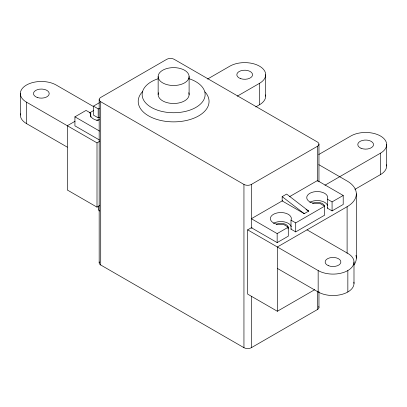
<?xml version="1.0" encoding="UTF-8"?>
<svg xmlns="http://www.w3.org/2000/svg" width="407" height="407" viewBox="0 0 407 407"><rect width="100%" height="100%" fill="white"/><g stroke="black" fill="none" stroke-linecap="round" stroke-linejoin="round"><path stroke-width="0.61" d="M20.35 93.595L20.35 115.018M99.176 99.593L99.176 262.846M265.679 74.74L265.679 96.169M318.956 181.827L318.956 144.154M353.993 283.409L353.993 261.986M356.329 193.859L356.329 258.13M386.65 144.587L386.65 166.01M99.613 140.094L74.924 125.839L74.924 116.84L86.055 110.414L90.761 113.131A10.496 6.059 0 0 0 98.748 120.63M99.573 117.684A10.496 6.059 0 0 0 98.184 117.842L93.478 115.125L93.478 106.13L99.486 102.661M75.01 121.286L67.318 125.732L67.318 190.003L97.003 207.143L99.746 205.56M89.306 113.034L93.702 110.495M93.737 106.705L56.186 85.027A20.991 12.118 0 0 0 26.496 85.027A20.991 12.118 0 0 0 26.496 102.167L97.003 142.872L99.746 141.29M207.534 79.055L229.848 66.173A20.991 12.118 0 0 1 259.534 66.173A20.991 12.118 0 0 1 259.534 83.313L259.534 104.736L255.723 106.934M237.22 96.194L259.534 83.313M100.712 101.735L243.946 184.432A5.25 3.032 0 0 0 251.368 184.432L317.419 146.296A5.25 3.032 0 0 0 317.419 142.012L174.186 59.315A5.25 3.032 0 0 0 166.763 59.315L100.712 97.451A5.25 3.032 0 0 0 100.712 101.735L100.712 264.988L243.946 347.685A5.25 3.032 0 0 0 251.368 347.685L317.419 309.549A5.25 3.032 0 0 0 318.712 306.486M318.706 154.553L350.814 136.014A20.991 12.118 0 0 1 380.504 136.014A20.991 12.118 0 0 1 380.504 153.154L380.504 174.578L354.924 189.347M308.699 211.06L304.248 213.675L282.168 200.931L282.168 196.642L286.62 194.073L308.699 211.106L306.008 209.549M282.743 200.595L251.368 218.712L277.157 233.598L288.288 227.172L288.288 236.172L277.157 242.597L251.368 227.706M289.346 196.785L317.419 180.576L343.208 195.467L343.208 204.462L332.076 210.892L327.37 208.175L327.37 199.176A10.496 6.059 0 0 0 318.147 191.57A10.496 6.059 0 0 0 306.776 198.138A10.496 6.059 0 0 0 319.953 203.459L324.654 206.176L324.654 215.176L295.711 231.888L291.005 229.172L291.005 220.172A10.496 6.059 0 0 0 281.781 212.566A10.496 6.059 0 0 0 270.411 219.129A10.496 6.059 0 0 0 283.587 224.455L288.288 227.172M314.697 289.698L277.345 311.263L247.66 294.124L247.66 229.848L252.045 227.32M324.949 185.226L380.504 153.154M291.005 220.172L295.711 222.888L324.654 206.176M327.37 199.176L332.076 201.892L343.208 195.467M318.793 164.657L347.105 181.003A31.487 18.178 0 0 1 347.105 206.715L277.345 246.988L277.345 311.263M93.478 106.13L98.184 108.847A10.496 6.059 0 0 1 99.573 108.689M307.031 229.848L347.848 253.419A20.991 12.118 0 0 1 347.848 270.553L347.848 291.982M74.924 116.84L99.613 131.095M247.66 229.848L318.162 270.553A20.991 12.118 0 0 0 347.848 270.553M20.462 113.767A20.991 12.118 0 0 0 26.496 123.591L67.318 147.156M277.345 268.411L318.162 291.982A20.991 12.118 0 0 0 342.028 294.353A20.991 12.118 0 0 0 353.881 282.158M282.168 196.642L304.248 213.675M99.71 211.06L98.301 209.819L98.301 206.034M347.105 206.715L347.105 253.342M332.076 201.892L332.076 210.892M318.956 291.707L318.956 307.407M318.162 270.553L318.162 291.982M317.419 146.296L317.419 181.232M317.419 291.127L317.419 309.549M295.711 222.888L295.711 231.888M277.157 233.598L277.157 242.597M251.368 184.432L251.368 228.261M251.368 296.23L251.368 347.685M243.946 184.432L243.946 347.685M189.107 76.562A15.481 8.939 0 0 1 165.888 84.305A15.481 8.939 0 0 1 165.888 68.824A15.481 8.939 0 0 1 189.107 76.562L189.107 94.561M158.15 76.562L158.15 94.561M98.184 108.847L98.184 117.842M97.003 142.872L97.003 207.143M90.761 113.131L90.761 117.068M26.496 102.167L26.496 123.591M205.016 91.931A35.424 20.452 0 0 1 173.194 121.866A35.424 20.452 0 0 1 142.654 91.494M188.909 78.663A31.487 18.178 0 0 1 197.863 106.166A31.487 18.178 0 0 1 149.394 106.166A31.487 18.178 0 0 1 158.348 78.663M188.782 92.73A15.481 8.939 0 0 1 173.626 103.495A15.481 8.939 0 0 1 158.476 92.73M327.533 207.779A10.496 6.059 0 0 1 327.37 208.175M309.813 202.32A10.496 6.059 0 0 1 320.192 200.793A10.496 6.059 0 0 1 327.493 205.321M291.168 228.77A10.496 6.059 0 0 1 291.005 229.172M273.448 223.316A10.496 6.059 0 0 1 284.167 221.851A10.496 6.059 0 0 1 291.254 226.719M100.712 264.988A5.25 3.032 0 0 1 99.425 261.925M386.538 164.759A20.991 12.118 0 0 1 380.504 174.578M355.952 255.326A31.487 18.178 0 0 1 354.039 264.932M276.16 224.343A7.346 4.243 0 0 1 284.966 224.079A7.346 4.243 0 0 1 287.871 228.887M312.525 203.347A7.346 4.243 0 0 1 319.999 202.676A7.346 4.243 0 0 1 324.542 206.166M265.567 94.917A20.991 12.118 0 0 1 259.534 104.736M96.734 120.202A7.346 4.243 0 0 1 99.394 119.546M361.04 148.265A7.87 4.543 0 0 0 373.489 145.055A7.87 4.543 0 0 0 362.449 140.435A7.87 4.543 0 0 0 361.04 148.265M328.388 265.664A7.87 4.543 0 0 0 340.832 262.454A7.87 4.543 0 0 0 329.792 257.835A7.87 4.543 0 0 0 328.388 265.664M240.756 78.678A7.87 4.543 0 0 0 252.559 74.74A7.87 4.543 0 0 0 240.756 70.808A7.87 4.543 0 0 0 240.756 78.678M37.403 97.532A7.87 4.543 0 0 0 49.211 93.595A7.87 4.543 0 0 0 37.403 89.662A7.87 4.543 0 0 0 37.403 97.532"/></g></svg>
